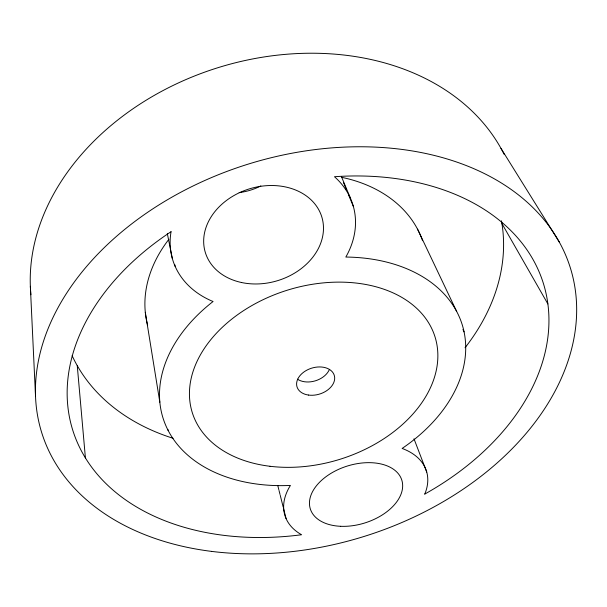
<?xml version="1.0" encoding="UTF-8"?>
<svg xmlns="http://www.w3.org/2000/svg" width="607" height="607" viewBox="0 0 607 607"><rect width="100%" height="100%" fill="white"/><g stroke="black" fill="none" stroke-linecap="round" stroke-linejoin="round"><path stroke-width="0.91" d="M500.987 148.404L559.396 242.239M501.928 223.581L547.886 303.97M456.669 311.459L417.54 229.165M462.936 329.464L464.067 331.87M341.612 177.016L350.641 198.717M343.403 182.449L344.025 183.951M344.336 184.71L346.559 190.052M348.805 195.454L353.38 206.479M413.989 438.8L426.736 472.064M277.809 485.646L278.818 489.659M279.015 490.471L280.032 494.515M280.237 495.327L283.128 506.83M283.34 507.664L284.387 511.838M284.592 512.672L286.072 518.56M174.786 264.644L175.127 266.329M167.32 233.589L172.358 258.605M167.942 429.521L168.086 430.393M145.301 312.294L159.831 402.236M77.256 365.664L85.405 457.913M30.35 286.299L35.532 396.515M171.053 231.699A94.199 74.342 -16.8 0 0 213.072 301.512A156.705 109.313 -17.3 0 0 165.506 424.832A156.705 109.313 -17.3 0 0 290.412 485.433A74.16 46.079 -17.5 0 0 301.588 534.744A246.488 173.086 -17.3 0 1 77.135 442.002A246.488 173.086 -17.3 0 1 171.053 231.699M501.458 220.819A226.054 171.022 -17.3 0 1 465.038 347.758M173.101 438.292A226.054 171.022 -17.3 0 1 72.134 355.71M147.638 325.261A143.867 108.243 -17.3 0 1 168.898 239.279M341.756 177.343A143.867 108.243 -17.3 0 1 422.555 240.706M260.851 185.917A54.971 46.458 -16.7 0 1 239.166 192.594M329.214 369.875A19.257 13.536 -17.3 0 1 297.491 379.2M30.919 294.759A249.34 191.713 -17.3 0 1 222.177 66.406A249.34 191.713 -17.3 0 1 504.113 154.307M424.771 494.068A74.16 46.079 -17.5 0 0 402.13 448.444A156.705 109.313 -17.3 0 0 462.572 325.898A156.705 109.313 -17.3 0 0 345.831 257.049A94.199 74.342 -16.8 0 0 334.472 176.72A246.488 173.086 -17.3 0 1 544.244 286.314A246.488 173.086 -17.3 0 1 424.771 494.068M269.971 466.275A127.136 88.546 -17.3 0 0 436.19 341.149A127.136 88.546 -17.3 0 0 234.795 316.786A127.136 88.546 -17.3 0 0 269.971 466.275M340.664 526.299A47.961 29.781 -17.5 0 0 401.857 480.289A47.961 29.781 -17.5 0 0 325.656 476.95A47.961 29.781 -17.5 0 0 340.664 526.299M241.449 282.498A60.89 48.014 -16.9 0 0 322.856 221.259A60.89 48.014 -16.9 0 0 226.411 200.507A60.89 48.014 -16.9 0 0 241.449 282.498M308.493 395.058A19.5 13.544 -17.3 0 0 334.503 376.279A19.5 13.544 -17.3 0 0 303.917 371.985A19.5 13.544 -17.3 0 0 308.493 395.058M211.403 551.368A276.86 194.976 -17.3 0 0 572.932 277.316A276.86 194.976 -17.3 0 0 133.798 222.268A276.86 194.976 -17.3 0 0 211.403 551.368"/></g></svg>
